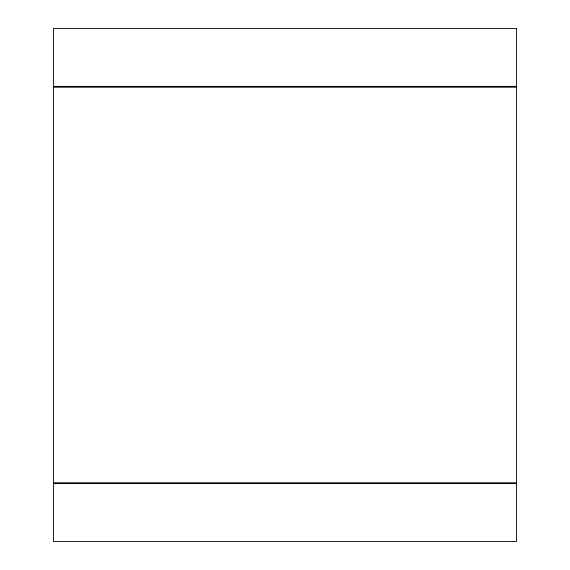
<?xml version="1.0" encoding="UTF-8"?>
<svg xmlns="http://www.w3.org/2000/svg" width="570" height="570" viewBox="0 0 570 570"><rect width="100%" height="100%" fill="white"/><g stroke="black" fill="none" stroke-linecap="round" stroke-linejoin="round"><path stroke-width="0.85" d="M516.555 28.5L53.445 28.5L53.445 86.391L516.555 86.391L516.555 28.5M516.555 87.196L53.445 87.196L53.445 482.769L516.555 482.769L516.555 87.196M516.555 483.609L53.445 483.609L53.445 541.5L516.555 541.5L516.555 483.609"/></g></svg>
